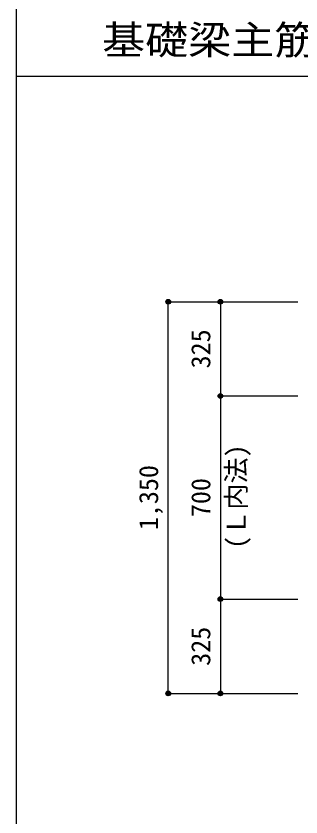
# Model space of a CAD drawing. Units: millimetres at full size, sheet at 1:30. Extents: x -5973 to 5954, y -4195 to 4201.
# Drawn here: x -5973 to -4990, y -2776 to -15 of the extents above; entities that cross this region are included whole.
import ezdxf
from ezdxf.enums import TextEntityAlignment as Align

# ---------------------------------------------------------------- set-up
doc = ezdxf.new("R2010")
doc.units = ezdxf.units.MM
doc.header["$LTSCALE"] = 30
doc.header["$PDMODE"] = 32
doc.header["$PDSIZE"] = 15
for name, color, linetype in [('0-7_文字', 4, 'Continuous'), ('0-D_寸法', 4, 'Continuous'), ('6-7_文字', 7, 'Continuous'), ('F-0_枠', 6, 'Continuous')]:
    doc.layers.add(name, color=color, linetype=linetype)
doc.styles.add('ＭＳ ゴシック', font='')
doc.styles.get('ＭＳ ゴシック').set_extended_font_data('MS Gothic')

msp = doc.modelspace()

# ---------------------------------------------------------------- linework, layer by layer
at = {"layer": '0-D_寸法'}
for p, q in [((-5447.84, -999.89), (-5267.84, -999.89)), ((-5447.84, -999.89), (-5267.84, -999.89)), ((-5447.84, -2349.89), (-5447.84, -999.89)), ((-5267.84, -999.89), (-5267.84, -1324.89)), ((-5267.84, -999.89), (-5000.8, -999.89)), ((-5267.84, -1324.89), (-5000.8, -1324.89)), ((-5267.84, -1324.89), (-5267.84, -2024.89)), ((-5267.84, -2024.89), (-5000.8, -2024.89)), ((-5267.84, -2024.89), (-5267.84, -2349.89)), ((-5447.84, -2349.89), (-5267.84, -2349.89)), ((-5267.84, -2349.89), (-5000.8, -2349.89)), ((-5267.84, -2349.89), (-5000.8, -2349.89))]:
    msp.add_line(p, q, dxfattribs=at)
for centre, radius in [((-5447.84, -999.89), 8), ((-5447.84, -999.89), 7.2), ((-5447.84, -999.89), 6.4), ((-5267.84, -999.89), 8), ((-5267.84, -999.89), 7.2), ((-5267.84, -999.89), 6.4), ((-5447.84, -999.89), 5.6), ((-5447.84, -999.89), 4.8), ((-5447.84, -999.89), 4), ((-5447.84, -999.89), 3.2), ((-5447.84, -999.89), 2.4), ((-5447.84, -999.89), 1.6), ((-5447.84, -999.89), 0.8), ((-5267.84, -999.89), 5.6), ((-5267.84, -999.89), 4.8), ((-5267.84, -999.89), 4), ((-5267.84, -999.89), 3.2), ((-5267.84, -999.89), 2.4), ((-5267.84, -999.89), 1.6), ((-5267.84, -999.89), 0.8), ((-5267.84, -1324.89), 8), ((-5267.84, -1324.89), 7.2), ((-5267.84, -1324.89), 6.4), ((-5267.84, -1324.89), 5.6), ((-5267.84, -1324.89), 4.8), ((-5267.84, -1324.89), 4), ((-5267.84, -1324.89), 3.2), ((-5267.84, -1324.89), 2.4), ((-5267.84, -1324.89), 1.6), ((-5267.84, -1324.89), 0.8), ((-5267.84, -2024.89), 8), ((-5267.84, -2024.89), 7.2), ((-5267.84, -2024.89), 6.4), ((-5267.84, -2024.89), 5.6), ((-5267.84, -2024.89), 4.8), ((-5267.84, -2024.89), 4), ((-5267.84, -2024.89), 3.2), ((-5267.84, -2024.89), 2.4), ((-5267.84, -2024.89), 1.6), ((-5267.84, -2024.89), 0.8), ((-5447.84, -2349.89), 8), ((-5447.84, -2349.89), 7.2), ((-5447.84, -2349.89), 6.4), ((-5447.84, -2349.89), 5.6), ((-5447.84, -2349.89), 4.8), ((-5447.84, -2349.89), 4), ((-5267.84, -2349.89), 8), ((-5267.84, -2349.89), 7.2), ((-5267.84, -2349.89), 6.4), ((-5267.84, -2349.89), 5.6), ((-5267.84, -2349.89), 4.8), ((-5267.84, -2349.89), 4), ((-5447.84, -2349.89), 3.2), ((-5447.84, -2349.89), 2.4), ((-5447.84, -2349.89), 1.6), ((-5447.84, -2349.89), 0.8), ((-5267.84, -2349.89), 3.2), ((-5267.84, -2349.89), 2.4), ((-5267.84, -2349.89), 1.6), ((-5267.84, -2349.89), 0.8)]:
    msp.add_circle(centre, radius, dxfattribs=at)
at = {"layer": '0-D_寸法', "color": 7}
for p in [(-5447.84, -999.89), (-5267.84, -999.89), (-5267.84, -1324.89), (-5267.84, -2024.89), (-5447.84, -2349.89), (-5267.84, -2349.89)]:
    msp.add_point(p, dxfattribs=at)
at = {"layer": 'F-0_枠'}
msp.add_line((-5972.88, 4201.15), (-5972.88, -4195.24), dxfattribs=at)
at = {"layer": 'F-0_枠', "color": 2}
msp.add_line((-5972.88, -222.05), (3723.6, -222.05), dxfattribs=at)

# ---------------------------------------------------------------- texts
at = {"layer": '0-7_文字', "style": 'ＭＳ ゴシック'}
msp.add_text('(Ｌ内法)', height=65.98, rotation=90, dxfattribs=at).set_placement((-5160.6, -1851.68), align=Align.BOTTOM_LEFT)
at = {"layer": '0-D_寸法', "style": 'ＭＳ ゴシック'}
for s, p in [('325', (-5282.84, -1229.89)), ('1,350', (-5462.84, -1787.39)), ('700', (-5282.84, -1742.39)), ('325', (-5282.84, -2254.89))]:
    msp.add_text(s, height=65.98, rotation=90, dxfattribs=at).set_placement(p, align=Align.BOTTOM_LEFT)
at = {"layer": '6-7_文字', "color": 2, "style": 'ＭＳ ゴシック', "width": 1.1}
msp.add_text('\u3000\u3000基礎梁主筋\u3000６本タイプ', height=98.97, dxfattribs=at).set_placement((-5972.88, -177.05), align=Align.BOTTOM_LEFT)

doc.saveas('drawing.dxf')
